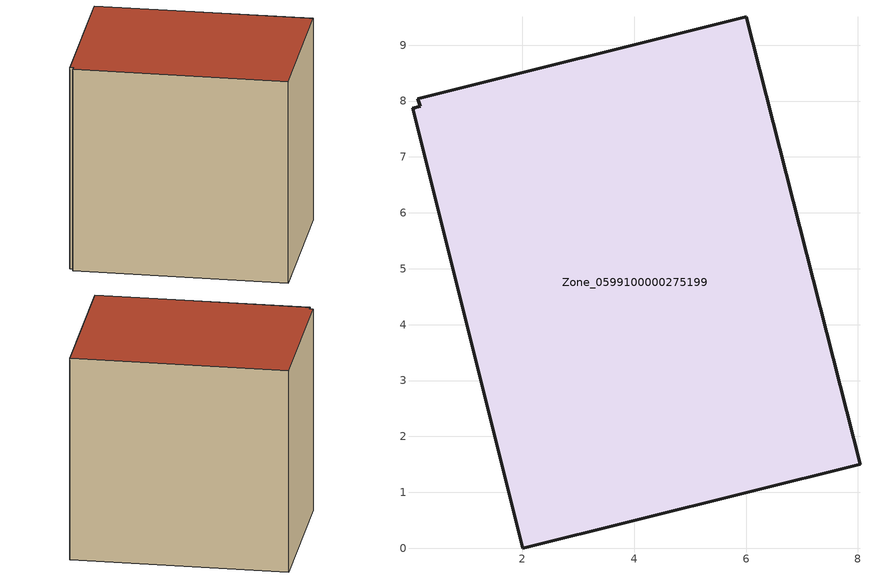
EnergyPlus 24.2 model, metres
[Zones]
Zone_0599100000275199
 floor ground (C_G): 0.13,8.04 6,9.51 8.04,1.5 2.01,0 0.04,7.87 0.18,7.91 z0
 wall outside (C_F): 8.04,1.5 6,9.51 0.13,8.04 0.18,7.91 0.04,7.87 2.01,0 8.04,1.5 z0:8.13
 roof outside (C_R): 6,9.51 0.13,8.04 0.18,7.91 0.04,7.87 2.01,0 8.04,1.5 z8.13
[BUILDING]
Pand.0599100000275199: North Axis=0; Terrain=City; Loads Convergence Tolerance Value=0.04; Temperature Convergence Tolerance Value=0.4; Solar Distribution=FullExterior; Maximum Number of Warmup Days=25; Minimum Number of Warmup Days=1
[Site:Location]
Rotterdam.The.Hague.AP_ZH_NLD Design_Conditions: Latitude=51.96; Longitude=4.45; Time Zone=1; Elevation=-4.5
[SITE:GROUNDTEMPERATURE:BUILDINGSURFACE]
18, 18, 18, 18, 18, 18, 18, 18, 18, 18, 18, 18
[MATERIAL] Thermal Absorptance=0.9; Solar Absorptance=0.7; Visible Absorptance=0.7
Name | Roughness | Thickness | Conductivity | Density | Specific Heat
G.TC.1946-1964 | MediumSmooth | 0.15 | 1 | 540 | 1210
F.TC.1946-1964 | Rough | 0.3 | 0.857143 | 1920 | 840
R.TC.1946-1964 | MediumRough | 0.2 | 0.235294 | 1500 | 1000
[CONSTRUCTION]
C_G: G.TC.1946-1964
C_F: F.TC.1946-1964
C_R: R.TC.1946-1964
[ZONE]
Zone_0599100000275199: Type=1; Multiplier=1; Ceiling Height=Autocalculate; Volume=Autocalculate; Floor Area=autocalculate; Part of Total Floor Area=Yes
[ZONEINFILTRATION:DESIGNFLOWRATE]
Infil_Zone_0599100000275199: Zone or ZoneList or Space or SpaceList=Zone_0599100000275199; Schedule=AlwaysOn; Design Flow Rate Calculation Method=Flow/Area; Flow Rate per Floor Area=0.003; Constant Term Coefficient=1; Temperature Term Coefficient=0; Velocity Term Coefficient=0; Velocity Squared Term Coefficient=0
[HVACTEMPLATE:ZONE:IDEALLOADSAIRSYSTEM]
Zone_0599100000275199: Maximum Heating Supply Air Temperature=50; Minimum Cooling Supply Air Temperature=13; Maximum Heating Supply Air Humidity Ratio=0.0156; Minimum Cooling Supply Air Humidity Ratio=0.0077; Heating Limit=NoLimit; Cooling Limit=NoLimit; Dehumidification Control Type=ConstantSensibleHeatRatio; Cooling Sensible Heat Ratio=0.7; Dehumidification Setpoint=60; Humidification Control Type=None; Humidification Setpoint=30; Outdoor Air Method=None; Outdoor Air Flow Rate per Person=0.00944; Outdoor Air Flow Rate per Zone Floor Area=0; Outdoor Air Flow Rate per Zone=0; Demand Controlled Ventilation Type=None; Outdoor Air Economizer Type=NoEconomizer; Heat Recovery Type=None; Sensible Heat Recovery Effectiveness=0.7; Latent Heat Recovery Effectiveness=0.65
[ZONECONTROL:THERMOSTAT]
ThermostatControl_Zone_0599100000275199: Zone or ZoneList=Zone_0599100000275199; Control Type Schedule=DualSetpointControlType; Control 1=Thermostat_Zone_0599100000275199; Temperature Difference Between Cutout And Setpoint=0
[THERMOSTATSETPOINT:DUALSETPOINT]
Thermostat_Zone_0599100000275199: Heating Setpoint Temperature Schedule=HeatingSetpoint_Zone_0599100000275199; Cooling Setpoint Temperature Schedule=CoolingSetpoint_Zone_0599100000275199
[SCHEDULE:COMPACT]
HeatingSetpoint_Zone_0599100000275199: Through: 12/31, For: AllDays, Until: 24:00, 21
CoolingSetpoint_Zone_0599100000275199: Through: 12/31, For: AllDays, Until: 24:00, 24
DualSetpointControlType: Through: 12/31, For: AllDays, Until: 24:00, 4
AlwaysOn: Through: 12/31, For: AllDays, Until: 24:00, 1
